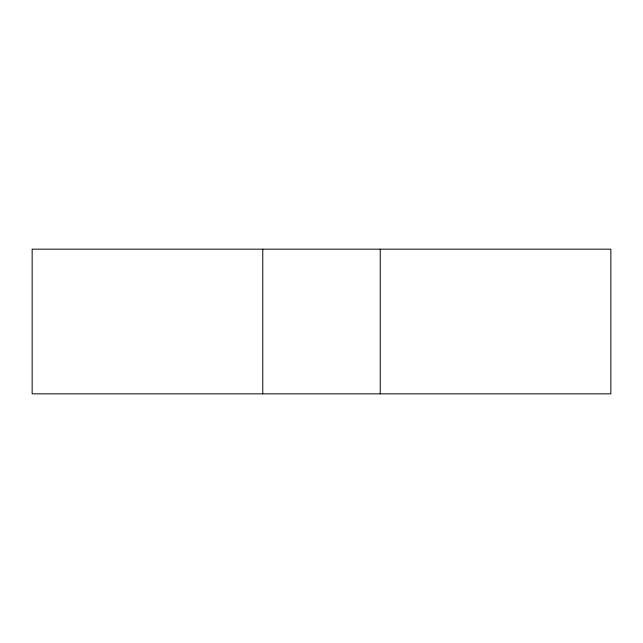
<?xml version="1.0" encoding="UTF-8"?>
<svg xmlns="http://www.w3.org/2000/svg" width="643" height="643" viewBox="0 0 643 643"><rect width="100%" height="100%" fill="white"/><g stroke="black" fill="none" stroke-linecap="round" stroke-linejoin="round"><path stroke-width="0.96" d="M262.947 249.162L380.053 249.162M380.238 393.837L380.238 249.162L610.85 249.162L610.85 393.837L32.15 393.837L32.15 249.162L262.762 249.162L262.762 393.837"/></g></svg>
